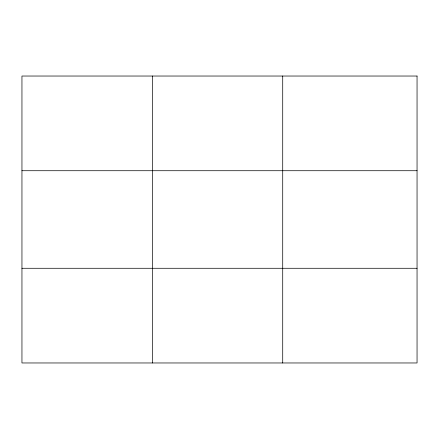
<?xml version="1.0" encoding="UTF-8"?>
<svg xmlns="http://www.w3.org/2000/svg" width="439" height="439" viewBox="0 0 439 439"><rect width="100%" height="100%" fill="white"/><g stroke="black" fill="none" stroke-linecap="round" stroke-linejoin="round"><path stroke-width="0.66" d="M152.333 76.035L152.333 362.965M282.716 76.035L282.716 362.965M21.95 170.722L417.05 170.722M21.95 268.278L417.05 268.278M417.05 76.035L417.05 362.965L21.95 362.965L21.95 76.035L417.05 76.035"/></g></svg>
